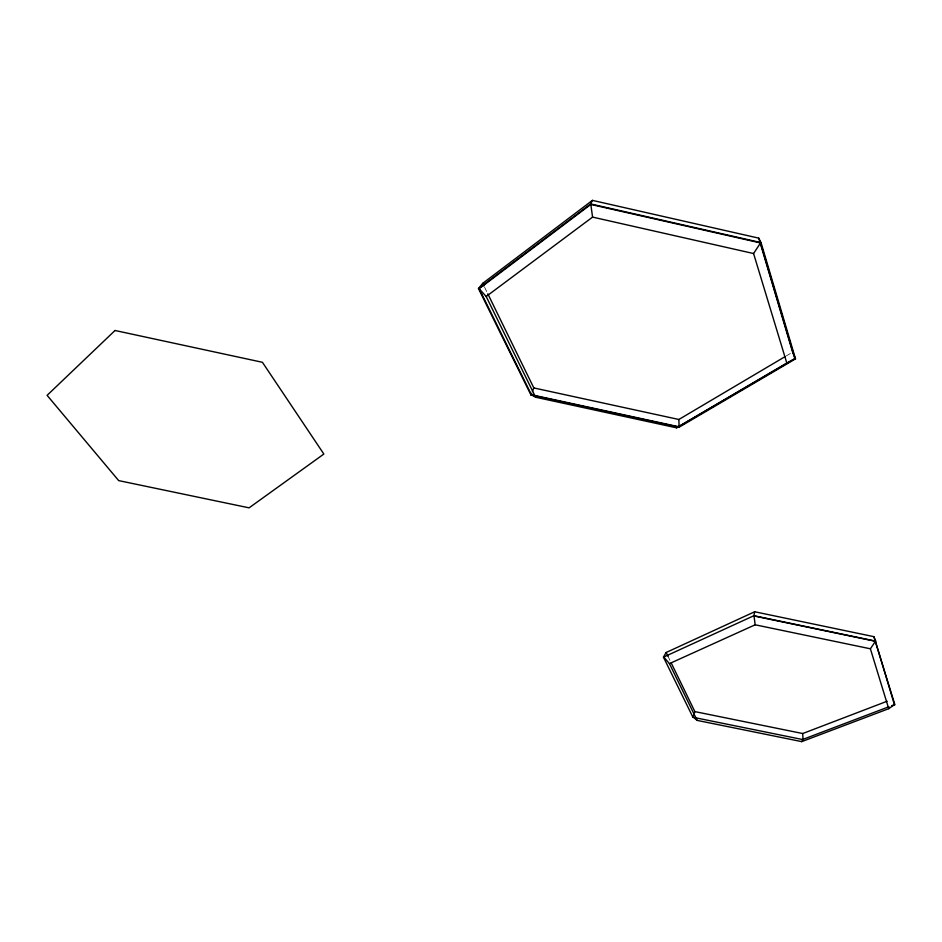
<?xml version="1.0" encoding="UTF-8"?>
<svg xmlns="http://www.w3.org/2000/svg" width="942" height="942" viewBox="0 0 942 942"><rect width="100%" height="100%" fill="white"/><g stroke="black" fill="none" stroke-linecap="round" stroke-linejoin="round"><path stroke-width="0.71" stroke-dasharray="4.71 3.53" d="M786.323 355.888L791.374 352.897M484.612 287.286L487.179 292.515M668.055 656.444L669.974 660.377"/><path stroke-width="1.41" d="M753.894 615.703L754.66 611.758L873.835 636.651L875.848 641.161L753.894 615.703L663.451 657.163L692.935 717.262L803.031 739.623L802.714 733.535L887.14 701.237M692.935 717.262L693.548 715.496M693.783 714.79L694.878 711.61L671.246 663.015M530.994 395.039L478.477 288.593L482.704 283.365L592.424 200.375L758.769 238.149L761.03 242.612L795.507 358.855L679.135 427.197L530.994 395.039L531.7 393.261M532.407 391.483L533.82 387.939L487.815 293.822M478.477 288.593L590.599 203.931L592.424 200.375M693.277 717.097L697.139 720.394L801.724 741.625L802.949 739.376L888.977 706.736M663.451 657.163L666.135 652.5L754.66 611.758M676.58 427.821L786.806 363.035L753.576 253.539L760.5 242.942L590.811 204.438L479.137 288.711L531.406 394.745L535.621 397.23L676.58 427.821L794.871 358.69L760.5 242.942M870.384 648.791L875.436 641.302L754.012 615.974L755.166 624.793L870.384 648.791L888.73 708.69L801.724 741.625M535.621 397.23L486.178 296.495L592.577 217.107L753.576 253.539M888.73 708.69L894.429 704.663L875.436 641.302M533.82 387.939L678.864 419.484L785.063 356.641M786.806 363.035L794.871 358.69M663.933 657.245L669.432 663.627L755.166 624.793M891.697 705.699L894.429 704.663M694.878 711.61L802.714 733.535M531.406 394.745L678.982 426.785M590.599 203.931L761.03 242.612M479.137 288.711L486.178 296.495M669.432 663.627L697.139 720.394M482.704 283.365L483.976 285.979M666.135 652.5L668.055 656.444M795.507 358.855L792.646 352.155L758.769 238.149M894.9 704.781L873.835 636.651M590.811 204.438L592.577 217.107M678.864 419.484L679.135 427.197M115.03 330.489L47.1 395.346L118.68 480.608L249.088 507.844L323.86 454.044L262.418 362.293L115.03 330.489"/></g></svg>
